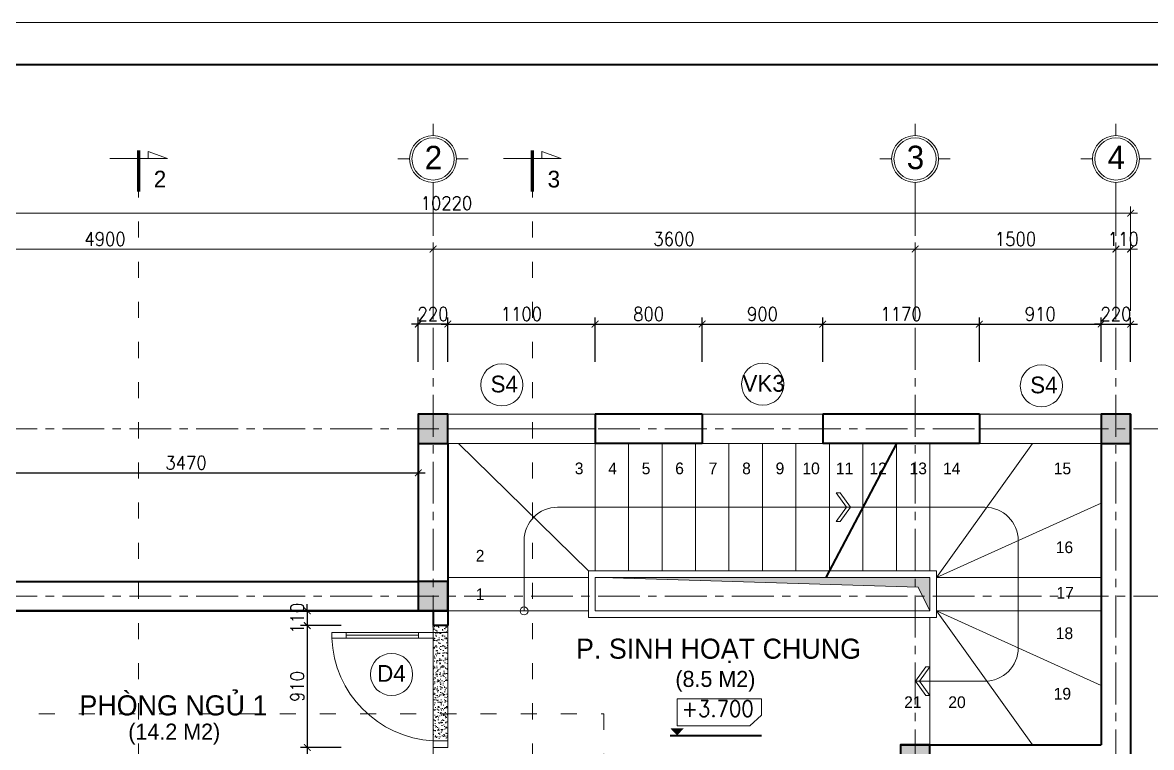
# Model space of a CAD drawing. Header units: millimetres. Extents: x -529782 to -142003, y -492574 to -273331.
# Drawn here: x -241091 to -232660, y -361941 to -356525 of the extents above; entities that cross this region are included whole.
import ezdxf
from ezdxf.enums import TextEntityAlignment as Align

# ---------------------------------------------------------------- set-up
doc = ezdxf.new("R2010")
doc.units = ezdxf.units.MM
doc.header["$LTSCALE"] = 500
doc.header["$MEASUREMENT"] = 0
doc.header["$PDMODE"] = 3
doc.linetypes.add('ACAD_ISO03W100', pattern=[30, 12, -18])
doc.linetypes.add('CENTER', pattern=[2, 1.25, -0.25, 0.25, -0.25])
doc.layers.get('0').update_dxf_attribs({"linetype": 'CONTINUOUS', "lineweight": 13})
doc.layers.get('Defpoints').update_dxf_attribs({"color": 255, "linetype": 'CONTINUOUS', "lineweight": 13})
for name, color, linetype, lineweight in [('1.cat 30', 30, 'CONTINUOUS', 35), ('1.cot', 2, 'CONTINUOUS', 35), ('2.thay 145', 145, 'CONTINUOUS', 18), ('3.manh 08', 8, 'CONTINUOUS', 9), ('4.dim 08', 8, 'CONTINUOUS', 13), ('7.tim 67', 67, 'CENTER', 9), ('8.vat lieu 08', 8, 'CONTINUOUS', 5), ('9.text \xad white', 7, 'CONTINUOUS', 15), ('CA.manh 08', 8, 'CONTINUOUS', 9), ('CA.thay 145', 145, 'CONTINUOUS', 18), ('noithat', 15, 'CONTINUOUS', 9)]:
    doc.layers.add(name, color=color, linetype=linetype, lineweight=lineweight)
doc.styles.add('CA.JSC1', font='')
doc.styles.get("Standard").update_dxf_attribs({"font": 'txt.shx', "width": 0.9})
doc.styles.add('VnAvantH', font='')
doc.styles.get('CA.JSC1').set_extended_font_data('.VnAvantH')
doc.styles.get('VnAvantH').set_extended_font_data('.VnAvantH')
doc.dimstyles.new('CA 50', dxfattribs={"dimscale": 0, "dimtxt": 100, "dimasz": 50, "dimexe": 50, "dimexo": 0, "dimgap": 25, "dimtad": 1, "dimdec": 0, "dimzin": 0, "dimdsep": 46, "dimtxsty": 'Standard', "dimblk": 'ARCHTICK', "dimcen": 0.09, "dimdle": 50, "dimclrd": 256, "dimclre": 256, "dimclrt": 7, "dimadec": 0, "dimazin": 0, "dimtfac": 1, "dimtdec": 0, "dimtix": 1, "dimtmove": 2, "dimatfit": 3, "dimldrblk": 'DOT', "dimfxl": 1, "dimtolj": 1, "dimtzin": 0, "dimarcsym": 0})

# ---------------------------------------------------------------- blocks, each defined once
blk = doc.blocks.new('mui ten')
at = {"layer": '2.thay 145', "color": 2}
for points in [[(215.9530817739433, 213.65967309798), (154.2804254583607, 213.65967309798), (0, 0), (61.67265631558257, 0)], [(61.67265631558257, 0), (0, 0), (154.2804254583607, -213.6596730979509), (215.9530817739433, -213.6596730979509)]]:
    blk.add_lwpolyline(points, close=True, dxfattribs=at)
blk = doc.blocks.new('A$C1A9D127A')
at = {"layer": 'noithat', "color": 135, "linetype": 'Continuous'}
for p, q in [((49.99985728343017, 109.9998206971213), (-0.0001427165698260069, 109.9998206971213)), ((-0.0001427165698260069, 109.9998206971213), (-0.0001427165698260069, -0.000179302878677845)), ((49.99985728343017, -0.000179302878677845), (49.99985728343017, 109.9998206971213)), ((-0.0001427165698260069, -0.000179302878677845), (49.99985728343017, -0.000179302878677845))]:
    blk.add_line(p, q, dxfattribs=at)
blk = doc.blocks.new('A$C2BDB356E')
at = {"layer": 'noithat', "color": 135, "linetype": 'Continuous'}
for p, q in [((0.0007344302721321583, 599.9999563574092), (0.0007344302721321583, 699.9999563574092)), ((0.0007344302721321583, 699.9999563574092), (40.00073443027213, 699.9999563574092)), ((40.00073443027213, 699.9999563574092), (40.00073443027213, 599.9999563574092)), ((40.00073443027213, 599.9999563574092), (0.0007344302721321583, 599.9999563574092)), ((0.0007344302721321583, 99.99995635740925), (0.0007344302721321583, -4.364259075373411e-05)), ((40.00073443027213, 99.99995635740925), (0.0007344302721321583, 99.99995635740925)), ((40.00073443027213, -4.364259075373411e-05), (40.00073443027213, 99.99995635740925)), ((0.0007344302721321583, -4.364259075373411e-05), (40.00073443027213, -4.364259075373411e-05))]:
    blk.add_line(p, q, dxfattribs=at)
at = {"layer": 'noithat', "color": 8, "linetype": 'Continuous'}
for p, q in [((0.0007344302721321583, 99.99995635740925), (0.0007344302721321583, 599.9999563574092)), ((20.00073443027213, 599.9999563574092), (20.00073443027213, 99.99995635740925)), ((40.00073443027213, 599.9999563574092), (40.00073443027213, 99.99995635740925))]:
    blk.add_line(p, q, dxfattribs=at)
at = {"layer": 'noithat', "color": 1, "linetype": 'Continuous'}
blk.add_arc((10.18820847296689, 740.3098040898665), 740.9098847954065, 272.306074052381, 356.8812333185894, dxfattribs=at)
blk = doc.blocks.new('ki hieu cost')
at = {"layer": '1.cat 30'}
blk.add_line((-119312.6479903211, -196389.5266377838), (-118175.9534743076, -196389.5266377837), dxfattribs=at)
at = {"layer": '3.manh 08'}
blk.add_lwpolyline([(-119227.225577535, -195933.8747298737), (-119227.225577535, -196268.1983629046), (-118320.4604987512, -196268.1983629046), (-118175.9534743076, -196138.8011558482), (-118175.9534743076, -195933.8747298737)], close=True, dxfattribs=at)
blk.add_solid([(-119312.6479903211, -196299.0221607631), (-119141.803164749, -196299.0221607631), (-119227.225577535, -196389.5266377839)], dxfattribs=at)
blk = doc.blocks.new('khung co loan')
at = {"layer": '1.cat 30'}
blk.add_lwpolyline([(1158.281703106128, -14553.47590842255), (1158.281703106128, -303.4759079545038), (20658.28170374641, -303.4759079545038), (20658.28170374641, -14553.47590842255)], close=True, dxfattribs=at)
at = {"layer": '3.manh 08'}
blk.add_lwpolyline([(0, -14850.00000048772), (21000.00000000023, -14850.00000048772), (21000.00000000023, -4.877219907939434e-07), (0, -4.877219907939434e-07)], close=True, dxfattribs=at)
blk = doc.blocks.new('A$C41BA5761')
at = {"layer": '2.thay 145'}
blk.add_lwpolyline([(839.9994073519047, 524.9998310285737, -3898660.642287513), (839.9994073521084, 525.0001542164828, 1.154242490888426e-06), (839.9994073524431, 524.9999926225864, 1.154242490888426e-06)], format="xyb", dxfattribs=at)
at = {"layer": '3.manh 08'}
for p, q in [((524.9994049160159, 1050.000159478077), (524.9994049160159, 875.0001713204256)), ((174.9994048396911, 525.0001523148676), (-0.000583361616008915, 525.0001523148676)), ((874.9994049923262, 525.0001523148676), (1049.999393193633, 525.0001523148676)), ((524.9994049160159, 0.0001831847475841641), (524.9994049160159, 175.000171342399))]:
    blk.add_line(p, q, dxfattribs=at)
blk.add_arc((524.9994049160159, 525.0001713313977), 349.9999999890093, 359.9999968883953, 359.9999381014106, dxfattribs=at)
blk = doc.blocks.new('_ArchTick')
at = {"color": 1, "linetype": 'ByBlock', "const_width": 0.150000081}
blk.add_lwpolyline([(-0.5000002699998731, -0.5000002699998731), (0.5000002699998731, 0.5000002699998731)], dxfattribs=at)
blk = doc.blocks.new('*D629')
at = {"layer": '7.tim 67', "linetype": 'Continuous', "lineweight": -2, "transparency": 16777216}
for p, q in [((110.0000000000582, 2022.499999999942), (110.0000000000582, 2533.999999999942)), ((5010.000000000058, 2022.499999999942), (5010.000000000058, 2533.999999999942)), ((60.00000000005824, 2483.999999999942), (5060.000000000058, 2483.999999999942))]:
    blk.add_line(p, q, dxfattribs=at)
at = {"layer": 'Defpoints', "color": 0, "linetype": 'Continuous', "transparency": 16777216}
for p in [(5010.000000000058, 2483.999999999942), (110.0000000000582, 2022.499999999942), (5010.000000000058, 2022.499999999942)]:
    blk.add_point(p, dxfattribs=at)
at = {"layer": '7.tim 67', "linetype": 'Continuous', "lineweight": -2, "transparency": 16777216, "xscale": 50, "yscale": 50, "zscale": 50, "rotation": 180}
blk.add_blockref('_ArchTick', (110.0000000000582, 2483.999999999942), dxfattribs=at)
at = {"layer": '7.tim 67', "linetype": 'Continuous', "lineweight": -2, "transparency": 16777216, "xscale": 50, "yscale": 50, "zscale": 50}
blk.add_blockref('_ArchTick', (5010.000000000058, 2483.999999999942), dxfattribs=at)
at = {"layer": '7.tim 67', "color": 7, "linetype": 'Continuous', "transparency": 16777216, "insert": (2560.000000000058, 2558.999999999942), "char_height": 100, "attachment_point": 5}
blk.add_mtext('\\A1;4900', dxfattribs=at)
blk = doc.blocks.new('_DOT')
at = {"color": 1, "linetype": 'ByBlock'}
blk.add_line((-0.5, 0), (-1, 0), dxfattribs=at)
at = {"color": 1, "linetype": 'ByBlock', "const_width": 0.5}
blk.add_lwpolyline([(-0.25, 0, 1), (0.25, 0, 1)], format="xyb", close=True, dxfattribs=at)
blk = doc.blocks.new('*D630')
at = {"layer": '7.tim 67', "linetype": 'Continuous', "lineweight": -2, "transparency": 16777216}
for p, q in [((5010.000000000058, 2022.499999999942), (5010.000000000058, 2533.999999999942)), ((8609.999999999302, 2022.499999999942), (8609.999999999302, 2533.999999999942)), ((4960.000000000058, 2483.999999999942), (8659.999999999302, 2483.999999999942))]:
    blk.add_line(p, q, dxfattribs=at)
at = {"layer": 'Defpoints', "color": 0, "linetype": 'Continuous', "transparency": 16777216}
for p in [(8609.999999999302, 2483.999999999942), (5010.000000000058, 2022.499999999942), (8609.999999999302, 2022.499999999942)]:
    blk.add_point(p, dxfattribs=at)
at = {"layer": '7.tim 67', "linetype": 'Continuous', "lineweight": -2, "transparency": 16777216, "xscale": 50, "yscale": 50, "zscale": 50, "rotation": 180}
blk.add_blockref('_ArchTick', (5010.000000000058, 2483.999999999942), dxfattribs=at)
at = {"layer": '7.tim 67', "linetype": 'Continuous', "lineweight": -2, "transparency": 16777216, "xscale": 50, "yscale": 50, "zscale": 50}
blk.add_blockref('_ArchTick', (8609.999999999302, 2483.999999999942), dxfattribs=at)
at = {"layer": '7.tim 67', "color": 7, "linetype": 'Continuous', "transparency": 16777216, "insert": (6809.99999999968, 2558.999999999942), "char_height": 100, "attachment_point": 5}
blk.add_mtext('\\A1;3600', dxfattribs=at)
blk = doc.blocks.new('*D631')
at = {"layer": '7.tim 67', "linetype": 'Continuous', "lineweight": -2, "transparency": 16777216}
for p, q in [((8609.999999999302, 2022.499999999942), (8609.999999999302, 2533.999999999942)), ((10110.00000000006, 2022.499999999942), (10110.00000000006, 2533.999999999942)), ((8559.999999999302, 2483.999999999942), (10160.00000000006, 2483.999999999942))]:
    blk.add_line(p, q, dxfattribs=at)
at = {"layer": 'Defpoints', "color": 0, "linetype": 'Continuous', "transparency": 16777216}
for p in [(10110.00000000006, 2483.999999999942), (8609.999999999302, 2022.499999999942), (10110.00000000006, 2022.499999999942)]:
    blk.add_point(p, dxfattribs=at)
at = {"layer": '7.tim 67', "linetype": 'Continuous', "lineweight": -2, "transparency": 16777216, "xscale": 50, "yscale": 50, "zscale": 50, "rotation": 180}
blk.add_blockref('_ArchTick', (8609.999999999302, 2483.999999999942), dxfattribs=at)
at = {"layer": '7.tim 67', "linetype": 'Continuous', "lineweight": -2, "transparency": 16777216, "xscale": 50, "yscale": 50, "zscale": 50}
blk.add_blockref('_ArchTick', (10110.00000000006, 2483.999999999942), dxfattribs=at)
at = {"layer": '7.tim 67', "color": 7, "linetype": 'Continuous', "transparency": 16777216, "insert": (9359.99999999968, 2558.999999999942), "char_height": 100, "attachment_point": 5}
blk.add_mtext('\\A1;1500', dxfattribs=at)
blk = doc.blocks.new('*D632')
at = {"layer": '7.tim 67', "linetype": 'Continuous', "lineweight": -2, "transparency": 16777216}
for p, q in [((10110.00000000006, 2022.499999999942), (10110.00000000006, 2533.999999999942)), ((10220.00000000006, 2022.499999999942), (10220.00000000006, 2533.999999999942)), ((10110.00000000006, 2483.999999999942), (10060.00000000006, 2483.999999999942)), ((10110.00000000006, 2483.999999999942), (10220.00000000006, 2483.999999999942)), ((10220.00000000006, 2483.999999999942), (10270.00000000006, 2483.999999999942))]:
    blk.add_line(p, q, dxfattribs=at)
at = {"layer": 'Defpoints', "color": 0, "linetype": 'Continuous', "transparency": 16777216}
for p in [(10220.00000000006, 2483.999999999942), (10110.00000000006, 2022.499999999942), (10220.00000000006, 2022.499999999942)]:
    blk.add_point(p, dxfattribs=at)
at = {"layer": '7.tim 67', "linetype": 'Continuous', "lineweight": -2, "transparency": 16777216, "xscale": 50, "yscale": 50, "zscale": 50}
blk.add_blockref('_ArchTick', (10110.00000000006, 2483.999999999942), dxfattribs=at)
at = {"layer": '7.tim 67', "linetype": 'Continuous', "lineweight": -2, "transparency": 16777216, "xscale": 50, "yscale": 50, "zscale": 50, "rotation": 180}
blk.add_blockref('_ArchTick', (10220.00000000006, 2483.999999999942), dxfattribs=at)
at = {"layer": '7.tim 67', "color": 7, "linetype": 'Continuous', "transparency": 16777216, "insert": (10165.00000000006, 2558.999999999942), "char_height": 100, "attachment_point": 5}
blk.add_mtext('\\A1;110', dxfattribs=at)
blk = doc.blocks.new('*D633')
at = {"layer": '7.tim 67', "linetype": 'Continuous', "lineweight": -2, "transparency": 16777216}
for p, q in [((5.820766091346741e-11, 2022.499999999942), (5.825542213863416e-11, 2802.499999999942)), ((10220.00000000006, 2022.499999999942), (10220.00000000006, 2802.499999999942)), ((-49.99999999994175, 2752.499999999942), (10270.00000000006, 2752.499999999942))]:
    blk.add_line(p, q, dxfattribs=at)
at = {"layer": 'Defpoints', "color": 0, "linetype": 'Continuous', "transparency": 16777216}
for p in [(10220.00000000006, 2752.499999999942), (5.820766091346741e-11, 2022.499999999942), (10220.00000000006, 2022.499999999942)]:
    blk.add_point(p, dxfattribs=at)
at = {"layer": '7.tim 67', "linetype": 'Continuous', "lineweight": -2, "transparency": 16777216, "xscale": 50, "yscale": 50, "zscale": 50, "rotation": 180}
blk.add_blockref('_ArchTick', (5.825236052163629e-11, 2752.499999999942), dxfattribs=at)
at = {"layer": '7.tim 67', "linetype": 'Continuous', "lineweight": -2, "transparency": 16777216, "xscale": 50, "yscale": 50, "zscale": 50}
blk.add_blockref('_ArchTick', (10220.00000000006, 2752.499999999942), dxfattribs=at)
at = {"layer": '7.tim 67', "color": 7, "linetype": 'Continuous', "transparency": 16777216, "insert": (5110.000000000058, 2827.499999999942), "char_height": 100, "attachment_point": 5}
blk.add_mtext('\\A1;10220', dxfattribs=at)
blk = doc.blocks.new('*D404')
at = {"layer": '4.dim 08', "lineweight": -2, "transparency": 16777216}
for p, q in [((-241655.135812065, -359888.5), (-238085.135812065, -359888.5)), ((-241605.135812065, -360041.5), (-241605.135812065, -359838.5)), ((-238135.135812065, -360041.5), (-238135.135812065, -359838.5))]:
    blk.add_line(p, q, dxfattribs=at)
at = {"layer": 'Defpoints', "color": 0, "transparency": 16777216}
for p in [(-238135.135812065, -359888.5), (-241605.135812065, -360041.5), (-238135.135812065, -360041.5)]:
    blk.add_point(p, dxfattribs=at)
at = {"layer": '4.dim 08', "lineweight": -2, "transparency": 16777216, "xscale": 50, "yscale": 50, "zscale": 50, "rotation": 180}
blk.add_blockref('_ArchTick', (-241605.135812065, -359888.5), dxfattribs=at)
at = {"layer": '4.dim 08', "lineweight": -2, "transparency": 16777216, "xscale": 50, "yscale": 50, "zscale": 50}
blk.add_blockref('_ArchTick', (-238135.135812065, -359888.5), dxfattribs=at)
at = {"layer": '4.dim 08', "color": 7, "transparency": 16777216, "insert": (-239870.135812065, -359813.5), "char_height": 100, "attachment_point": 5}
blk.add_mtext('\\A1;3470', dxfattribs=at)
blk = doc.blocks.new('*D419')
at = {"layer": '4.dim 08', "lineweight": -2, "transparency": 16777216}
for p, q in [((-238964, -360920.9999999997), (-238964, -360870.9999999997)), ((-238712.5, -360920.9999999997), (-239014, -360920.9999999997)), ((-238964, -360920.9999999997), (-238964, -361030.9999999998)), ((-238712.5, -361030.9999999998), (-239014, -361030.9999999998)), ((-238964, -361030.9999999998), (-238964, -361080.9999999998))]:
    blk.add_line(p, q, dxfattribs=at)
at = {"layer": 'Defpoints', "color": 0, "transparency": 16777216}
for p in [(-238712.5, -360920.9999999997), (-238964, -361030.9999999998), (-238712.5, -361030.9999999998)]:
    blk.add_point(p, dxfattribs=at)
at = {"layer": '4.dim 08', "lineweight": -2, "transparency": 16777216, "xscale": 50, "yscale": 50, "zscale": 50}
for p, rotation in [((-238964, -360920.9999999997), 270), ((-238964, -361030.9999999998), 90)]:
    blk.add_blockref('_ArchTick', p, dxfattribs=dict(at, rotation=rotation))
at = {"layer": '4.dim 08', "color": 7, "transparency": 16777216, "insert": (-239038.9999999999, -360975.9999999998), "char_height": 100, "attachment_point": 5, "rotation": 90}
blk.add_mtext('\\A1;110', dxfattribs=at)
blk = doc.blocks.new('*D420')
at = {"layer": '4.dim 08', "lineweight": -2, "transparency": 16777216}
for p, q in [((-238964, -360980.9999999998), (-238964, -361990.9999999998)), ((-238712.5, -361030.9999999998), (-239014, -361030.9999999998)), ((-238712.5, -361940.9999999998), (-239014, -361940.9999999998))]:
    blk.add_line(p, q, dxfattribs=at)
at = {"layer": 'Defpoints', "color": 0, "transparency": 16777216}
for p in [(-238712.5, -361030.9999999998), (-238964, -361940.9999999998), (-238712.5, -361940.9999999998)]:
    blk.add_point(p, dxfattribs=at)
at = {"layer": '4.dim 08', "lineweight": -2, "transparency": 16777216, "xscale": 50, "yscale": 50, "zscale": 50}
for p, rotation in [((-238964, -361030.9999999998), 90), ((-238964, -361940.9999999998), 270)]:
    blk.add_blockref('_ArchTick', p, dxfattribs=dict(at, rotation=rotation))
at = {"layer": '4.dim 08', "color": 7, "transparency": 16777216, "insert": (-239038.9999999999, -361485.9999999999), "char_height": 100, "attachment_point": 5, "rotation": 90}
blk.add_mtext('\\A1;910', dxfattribs=at)
blk = doc.blocks.new('*D421')
at = {"layer": '4.dim 08', "lineweight": -2, "transparency": 16777216}
for p, q in [((-238964, -361890.9999999998), (-238964, -363510.9999999998)), ((-238712.5, -361940.9999999998), (-239014, -361940.9999999998)), ((-238712.5, -363460.9999999998), (-239014, -363460.9999999998))]:
    blk.add_line(p, q, dxfattribs=at)
at = {"layer": 'Defpoints', "color": 0, "transparency": 16777216}
for p in [(-238712.5, -361940.9999999998), (-238964, -363460.9999999998), (-238712.5, -363460.9999999998)]:
    blk.add_point(p, dxfattribs=at)
at = {"layer": '4.dim 08', "lineweight": -2, "transparency": 16777216, "xscale": 50, "yscale": 50, "zscale": 50}
for p, rotation in [((-238964, -361940.9999999998), 90), ((-238964, -363460.9999999998), 270)]:
    blk.add_blockref('_ArchTick', p, dxfattribs=dict(at, rotation=rotation))
at = {"layer": '4.dim 08', "color": 7, "transparency": 16777216, "insert": (-239038.9999999999, -362700.9999999999), "char_height": 100, "attachment_point": 5, "rotation": 90}
blk.add_mtext('\\A1;1520', dxfattribs=at)
blk = doc.blocks.new('*D462')
at = {"layer": '4.dim 08', "lineweight": -2, "transparency": 16777216}
for p, q in [((-237965.1358120651, -358777.5), (-236765.135812066, -358777.5)), ((-237915.1358120651, -359059), (-237915.1358120651, -358727.5)), ((-236815.135812066, -359059), (-236815.135812066, -358727.5))]:
    blk.add_line(p, q, dxfattribs=at)
at = {"layer": 'Defpoints', "color": 0, "transparency": 16777216}
for p in [(-236815.135812066, -358777.5), (-237915.1358120651, -359059), (-236815.135812066, -359059)]:
    blk.add_point(p, dxfattribs=at)
at = {"layer": '4.dim 08', "lineweight": -2, "transparency": 16777216, "xscale": 50, "yscale": 50, "zscale": 50, "rotation": 180}
blk.add_blockref('_ArchTick', (-237915.1358120651, -358777.5), dxfattribs=at)
at = {"layer": '4.dim 08', "lineweight": -2, "transparency": 16777216, "xscale": 50, "yscale": 50, "zscale": 50}
blk.add_blockref('_ArchTick', (-236815.135812066, -358777.5), dxfattribs=at)
at = {"layer": '4.dim 08', "color": 7, "transparency": 16777216, "insert": (-237365.1358120655, -358702.5), "char_height": 100, "attachment_point": 5}
blk.add_mtext('\\A1;1100', dxfattribs=at)
blk = doc.blocks.new('*D463')
at = {"layer": '4.dim 08', "lineweight": -2, "transparency": 16777216}
for p, q in [((-236865.135812066, -358777.5), (-235965.1358120649, -358777.5)), ((-236815.135812066, -359059), (-236815.135812066, -358727.5)), ((-236015.1358120649, -359059), (-236015.1358120649, -358727.5))]:
    blk.add_line(p, q, dxfattribs=at)
at = {"layer": 'Defpoints', "color": 0, "transparency": 16777216}
for p in [(-236015.1358120649, -358777.5), (-236815.135812066, -359059), (-236015.1358120649, -359059)]:
    blk.add_point(p, dxfattribs=at)
at = {"layer": '4.dim 08', "lineweight": -2, "transparency": 16777216, "xscale": 50, "yscale": 50, "zscale": 50, "rotation": 180}
blk.add_blockref('_ArchTick', (-236815.135812066, -358777.5), dxfattribs=at)
at = {"layer": '4.dim 08', "lineweight": -2, "transparency": 16777216, "xscale": 50, "yscale": 50, "zscale": 50}
blk.add_blockref('_ArchTick', (-236015.1358120649, -358777.5), dxfattribs=at)
at = {"layer": '4.dim 08', "color": 7, "transparency": 16777216, "insert": (-236415.1358120654, -358702.5), "char_height": 100, "attachment_point": 5}
blk.add_mtext('\\A1;800', dxfattribs=at)
blk = doc.blocks.new('*D464')
at = {"layer": '4.dim 08', "lineweight": -2, "transparency": 16777216}
for p, q in [((-233995.1358120649, -358777.5), (-232985.135812065, -358777.5)), ((-233945.1358120649, -359059), (-233945.1358120649, -358727.5)), ((-233035.135812065, -359059), (-233035.135812065, -358727.5))]:
    blk.add_line(p, q, dxfattribs=at)
at = {"layer": 'Defpoints', "color": 0, "transparency": 16777216}
for p in [(-233035.135812065, -358777.5), (-233945.1358120649, -359059), (-233035.135812065, -359059)]:
    blk.add_point(p, dxfattribs=at)
at = {"layer": '4.dim 08', "lineweight": -2, "transparency": 16777216, "xscale": 50, "yscale": 50, "zscale": 50, "rotation": 180}
blk.add_blockref('_ArchTick', (-233945.1358120649, -358777.5), dxfattribs=at)
at = {"layer": '4.dim 08', "lineweight": -2, "transparency": 16777216, "xscale": 50, "yscale": 50, "zscale": 50}
blk.add_blockref('_ArchTick', (-233035.135812065, -358777.5), dxfattribs=at)
at = {"layer": '4.dim 08', "color": 7, "transparency": 16777216, "insert": (-233490.135812065, -358702.5), "char_height": 100, "attachment_point": 5}
blk.add_mtext('\\A1;910', dxfattribs=at)
blk = doc.blocks.new('*D465')
at = {"layer": '4.dim 08', "lineweight": -2, "transparency": 16777216}
for p, q in [((-233035.135812065, -358777.5), (-233085.135812065, -358777.5)), ((-233035.135812065, -359059), (-233035.135812065, -358727.5)), ((-233035.135812065, -358777.5), (-232815.135812065, -358777.5)), ((-232815.135812065, -359059), (-232815.135812065, -358727.5)), ((-232815.135812065, -358777.5), (-232765.135812065, -358777.5))]:
    blk.add_line(p, q, dxfattribs=at)
at = {"layer": 'Defpoints', "color": 0, "transparency": 16777216}
for p in [(-232815.135812065, -358777.5), (-233035.135812065, -359059), (-232815.135812065, -359059)]:
    blk.add_point(p, dxfattribs=at)
at = {"layer": '4.dim 08', "lineweight": -2, "transparency": 16777216, "xscale": 50, "yscale": 50, "zscale": 50}
blk.add_blockref('_ArchTick', (-233035.135812065, -358777.5), dxfattribs=at)
at = {"layer": '4.dim 08', "lineweight": -2, "transparency": 16777216, "xscale": 50, "yscale": 50, "zscale": 50, "rotation": 180}
blk.add_blockref('_ArchTick', (-232815.135812065, -358777.5), dxfattribs=at)
at = {"layer": '4.dim 08', "color": 7, "transparency": 16777216, "insert": (-232925.135812065, -358702.5), "char_height": 100, "attachment_point": 5}
blk.add_mtext('\\A1;220', dxfattribs=at)
blk = doc.blocks.new('*D466')
at = {"layer": '4.dim 08', "lineweight": -2, "transparency": 16777216}
for p, q in [((-238135.135812065, -358777.5), (-238185.135812065, -358777.5)), ((-238135.135812065, -359059), (-238135.135812065, -358727.5)), ((-237915.1358120651, -358777.5), (-238135.135812065, -358777.5)), ((-237915.1358120651, -359059), (-237915.1358120651, -358727.5)), ((-237915.1358120651, -358777.5), (-237865.1358120651, -358777.5))]:
    blk.add_line(p, q, dxfattribs=at)
at = {"layer": 'Defpoints', "color": 0, "transparency": 16777216}
for p in [(-238135.135812065, -358777.5), (-238135.135812065, -359059), (-237915.1358120651, -359059)]:
    blk.add_point(p, dxfattribs=at)
at = {"layer": '4.dim 08', "lineweight": -2, "transparency": 16777216, "xscale": 50, "yscale": 50, "zscale": 50}
blk.add_blockref('_ArchTick', (-238135.135812065, -358777.5), dxfattribs=at)
at = {"layer": '4.dim 08', "lineweight": -2, "transparency": 16777216, "xscale": 50, "yscale": 50, "zscale": 50, "rotation": 180}
blk.add_blockref('_ArchTick', (-237915.1358120651, -358777.5), dxfattribs=at)
at = {"layer": '4.dim 08', "color": 7, "transparency": 16777216, "insert": (-238025.135812065, -358702.5), "char_height": 100, "attachment_point": 5}
blk.add_mtext('\\A1;220', dxfattribs=at)
blk = doc.blocks.new('*D467')
at = {"layer": '4.dim 08', "lineweight": -2, "transparency": 16777216}
for p, q in [((-236065.1358120649, -358777.5), (-235065.1358120649, -358777.5)), ((-236015.1358120649, -359059), (-236015.1358120649, -358727.5)), ((-235115.1358120649, -359059), (-235115.1358120649, -358727.5))]:
    blk.add_line(p, q, dxfattribs=at)
at = {"layer": 'Defpoints', "color": 0, "transparency": 16777216}
for p in [(-235115.1358120649, -358777.5), (-236015.1358120649, -359059), (-235115.1358120649, -359059)]:
    blk.add_point(p, dxfattribs=at)
at = {"layer": '4.dim 08', "lineweight": -2, "transparency": 16777216, "xscale": 50, "yscale": 50, "zscale": 50, "rotation": 180}
blk.add_blockref('_ArchTick', (-236015.1358120649, -358777.5), dxfattribs=at)
at = {"layer": '4.dim 08', "lineweight": -2, "transparency": 16777216, "xscale": 50, "yscale": 50, "zscale": 50}
blk.add_blockref('_ArchTick', (-235115.1358120649, -358777.5), dxfattribs=at)
at = {"layer": '4.dim 08', "color": 7, "transparency": 16777216, "insert": (-235565.1358120649, -358702.5), "char_height": 100, "attachment_point": 5}
blk.add_mtext('\\A1;900', dxfattribs=at)
blk = doc.blocks.new('*D468')
at = {"layer": '4.dim 08', "lineweight": -2, "transparency": 16777216}
for p, q in [((-235165.1358120649, -358777.5), (-233895.1358120649, -358777.5)), ((-235115.1358120649, -359059), (-235115.1358120649, -358727.5)), ((-233945.1358120649, -359059), (-233945.1358120649, -358727.5))]:
    blk.add_line(p, q, dxfattribs=at)
at = {"layer": 'Defpoints', "color": 0, "transparency": 16777216}
for p in [(-233945.1358120649, -358777.5), (-235115.1358120649, -359059), (-233945.1358120649, -359059)]:
    blk.add_point(p, dxfattribs=at)
at = {"layer": '4.dim 08', "lineweight": -2, "transparency": 16777216, "xscale": 50, "yscale": 50, "zscale": 50, "rotation": 180}
blk.add_blockref('_ArchTick', (-235115.1358120649, -358777.5), dxfattribs=at)
at = {"layer": '4.dim 08', "lineweight": -2, "transparency": 16777216, "xscale": 50, "yscale": 50, "zscale": 50}
blk.add_blockref('_ArchTick', (-233945.1358120649, -358777.5), dxfattribs=at)
at = {"layer": '4.dim 08', "color": 7, "transparency": 16777216, "insert": (-234530.1358120649, -358702.5), "char_height": 100, "attachment_point": 5}
blk.add_mtext('\\A1;1170', dxfattribs=at)
blk = doc.blocks.new('vet cat')
at = {"layer": '1.cat 30', "const_width": 50}
blk.add_lwpolyline([(-82591.75442858087, -188552.374450662), (-81976.3102295734, -188552.374450662)], dxfattribs=at)
at = {"layer": '2.thay 145'}
blk.add_line((-82573.9127453561, -188410.7276975132), (-82468.66558877937, -188410.7276975132), dxfattribs=at)
blk.add_lwpolyline([(-82468.66558877937, -188983.1853899672), (-82468.66558877937, -188121.5635113568), (-82573.9127453561, -188410.7276975132)], dxfattribs=at)
blk = doc.blocks.new('sdfdggh')
at = {"layer": '7.tim 67', "ltscale": 0.5}
for p, q in [((5010.000000000058, 2894.499999999942), (5010.000000000058, -9823.000000000058)), ((8609.999999999302, 2894.499999999942), (8609.999999999302, -9823.000000000058)), ((10110.00000000006, 2894.499999999942), (10110.00000000006, -9823.000000000058)), ((12554.49999999994, 1140.000000000058), (-2632.000000000058, 1140.000000000058)), ((12554.49999999994, -110), (-2632.000000000058, -110))]:
    blk.add_line(p, q, dxfattribs=at)
at = {"layer": '2.thay 145', "xscale": 0.5, "yscale": 0.5, "zscale": 0.5}
for p in [(4747.500297542021, 2894.499908407568), (8347.500297541264, 2894.499908407568), (9847.500297542021, 2894.499908407568)]:
    blk.add_blockref('A$C41BA5761', p, dxfattribs=at)
at = {"layer": '9.text \xad white', "style": 'CA.JSC1'}
for s, p in [('2', (5012.750316522724, 3168.749930287537)), ('3', (8612.750316521968, 3168.749930287537)), ('4', (10112.75031652272, 3168.749930287537))]:
    blk.add_text(s, height=174.9999882000658, dxfattribs=at).set_placement(p, align=Align.MIDDLE)
at = {"layer": '7.tim 67', "color": 9, "linetype": 'Continuous'}
for base, p1, p2, picture, middle in [((10220.00000000006, 2752.499999999942), (5.820766091346741e-11, 2022.499999999942), (10220.00000000006, 2022.499999999942), '*D633', (5110.000000000058, 2827.499999999942)), ((5010.000000000058, 2483.999999999942), (110.0000000000582, 2022.499999999942), (5010.000000000058, 2022.499999999942), '*D629', (2560.000000000058, 2558.999999999942)), ((8609.999999999302, 2483.999999999942), (5010.000000000058, 2022.499999999942), (8609.999999999302, 2022.499999999942), '*D630', (6809.99999999968, 2558.999999999942)), ((10110.00000000006, 2483.999999999942), (8609.999999999302, 2022.499999999942), (10110.00000000006, 2022.499999999942), '*D631', (9359.99999999968, 2558.999999999942)), ((10220.00000000006, 2483.999999999942), (10110.00000000006, 2022.499999999942), (10220.00000000006, 2022.499999999942), '*D632', (10165.00000000006, 2558.999999999942))]:
    dim = blk.add_linear_dim(base=base, p1=p1, p2=p2, dimstyle='CA 50', override={"dimscale": 1}, dxfattribs=at)
    dim.commit()
    dim.dimension.update_dxf_attribs({"geometry": picture, "text_midpoint": middle})

msp = doc.modelspace()

# ---------------------------------------------------------------- hatches: boundary and pattern name
at = {"layer": '1.cot'}
for points in [[(-237915.135812065, -359450.9999999998), (-238135.135812065, -359450.9999999998), (-238135.135812065, -359670.9999999998), (-237915.135812065, -359670.9999999998)], [(-232815.135812065, -359450.9999999998), (-233035.135812065, -359450.9999999998), (-233035.135812065, -359670.9999999998), (-232815.135812065, -359670.9999999998)], [(-237915.135812065, -360700.9999999998), (-238135.135812065, -360700.9999999998), (-238135.135812065, -360920.9999999998), (-237915.135812065, -360920.9999999998)], [(-234315.1358120659, -361920.9999999998), (-234535.1358120659, -361920.9999999998), (-234535.1358120659, -362140.9999999998), (-234315.1358120659, -362140.9999999998)]]:
    msp.add_hatch(color=256, dxfattribs=at).paths.add_polyline_path(points)
at = {"layer": '8.vat lieu 08'}
msp.add_hatch(color=251, dxfattribs=at).paths.add_polyline_path([(-234315.1358120659, -360670.9999999998), (-235041.4516015396, -360670.9999999998), (-236765.1358120643, -360670.9999999998), (-234402.6358120661, -360742.4999999999), (-234315.1358120659, -360920.9999999998)])
h = msp.add_hatch(dxfattribs=at)
h.set_pattern_fill('AR-SAND', color=256, scale=20, style=0)
h.set_pattern_definition([(37.50000000000001, (0, 0), (-1.259867162192163, 38.53647538026317), [0, -30.4, 0, -34, 0, -32.5]), (7.499999999999999, (0, 0), (35.39553410535454, 56.4429213045948), [0, -16.4, 0, -27.4, 0, -10.5]), (327.5, (-24.6, 0), (62.2828372350299, 0.11318107073929), [0, -10, 0, -36, 0, -47]), (317.5, (-24.6, 0), (60.12253209144586, 17.55351129868498), [0, -5, 0, -23.6, 0, -27])])
h.paths.add_polyline_path([(-237915.135812065, -361030.9999999998), (-238025.1358120651, -361030.9999999998), (-238025.1358120651, -361880.9999999998), (-237915.135812065, -361880.9999999998)])

# ---------------------------------------------------------------- linework, layer by layer
at = {"layer": '1.cat 30'}
for p, q in [((-238135.135812065, -359450.9999999998), (-238135.135812065, -360700.9999999998)), ((-236015.1358120649, -359450.9999999998), (-236815.1358120651, -359450.9999999998)), ((-236815.1358120651, -359450.9999999998), (-236815.1358120651, -359670.9999999998)), ((-236015.1358120649, -359450.9999999998), (-236015.1358120649, -359670.9999999998)), ((-235115.1358120649, -359450.9999999998), (-235115.1358120649, -359670.9999999998)), ((-233945.1358120649, -359450.9999999997), (-235115.1358120649, -359450.9999999998)), ((-233945.1358120649, -359450.9999999997), (-233945.135812065, -359670.9999999999)), ((-233035.135812065, -359450.9999999998), (-233035.135812065, -359450.9999999998)), ((-233035.135812065, -359450.9999999998), (-233035.135812065, -359670.9999999998)), ((-232815.135812065, -359450.9999999998), (-232815.135812065, -365210.9999999998)), ((-237915.135812065, -359670.9999999998), (-237915.135812065, -360920.9999999998)), ((-236015.1358120649, -359670.9999999998), (-236815.1358120651, -359670.9999999998)), ((-233945.1358120649, -359670.9999999998), (-235115.1358120649, -359670.9999999998)), ((-234565.1358120659, -359670.9999999998), (-235091.4516015396, -360670.9999999998)), ((-233035.135812065, -359670.9999999998), (-233035.1358120649, -361920.9999999997)), ((-233035.135812065, -359670.9999999998), (-233035.135812065, -359670.9999999998)), ((-243145.135812065, -360700.9999999998), (-238135.135812065, -360700.9999999998)), ((-243035.135812065, -360700.9999999998), (-238135.135812065, -360700.9999999998)), ((-241605.1358120652, -360920.9999999999), (-238025.135812065, -360920.9999999999)), ((-238025.135812065, -360920.9999999998), (-241605.135812065, -360920.9999999998)), ((-237915.135812065, -360920.9999999998), (-238135.135812065, -360920.9999999997)), ((-238025.135812065, -360920.9999999998), (-238025.135812065, -361030.9999999998)), ((-237915.135812065, -360920.9999999998), (-237915.135812065, -361030.9999999998)), ((-237915.135812065, -360920.9999999998), (-237915.135812065, -360920.9999999998)), ((-237915.135812065, -361030.9999999998), (-238025.135812065, -361030.9999999998)), ((-234535.1358120652, -361920.9999999998), (-233035.135812065, -361920.9999999998))]:
    msp.add_line(p, q, dxfattribs=at)
at = {"layer": '1.cot'}
for points in [[(-238135.135812065, -359670.9999999998), (-237915.135812065, -359670.9999999998), (-237915.135812065, -359450.9999999998), (-238135.135812065, -359450.9999999998)], [(-233035.135812065, -359670.9999999998), (-232815.135812065, -359670.9999999998), (-232815.135812065, -359450.9999999998), (-233035.135812065, -359450.9999999998)], [(-238135.135812065, -360920.9999999998), (-237915.135812065, -360920.9999999998), (-237915.135812065, -360700.9999999998), (-238135.135812065, -360700.9999999998)], [(-234535.1358120659, -362140.9999999998), (-234315.1358120659, -362140.9999999998), (-234315.1358120659, -361920.9999999998), (-234535.1358120659, -361920.9999999998)]]:
    msp.add_lwpolyline(points, close=True, dxfattribs=at)
at = {"layer": '2.thay 145', "color": 1, "linetype": 'ACAD_ISO03W100', "ltscale": 0.02}
for p, q in [((-240224.370302036, -370731.4125023412), (-240224.370302036, -357787.5568122642)), ((-237283.0926323566, -370731.4125023412), (-237283.0926323566, -357787.5568122642))]:
    msp.add_line(p, q, dxfattribs=at)
msp.add_lwpolyline([(-245770.3600129168, -361689.1468430932), (-236750.0210327781, -361689.1468430932), (-236750.0210327781, -362663.9849176791), (-230154.2213521809, -362663.9849176791)], dxfattribs=at)
at = {"layer": '2.thay 145', "color": 2}
msp.add_circle((-237345.135812066, -360920.9999999998), 30, dxfattribs=at)
at = {"layer": '3.manh 08'}
for points in [[(-237353.7499281604, -359232.0260963943, -3898660.642287513), (-237353.7499281603, -359232.0259348003, 1.154242490888426e-06), (-237353.7499281602, -359232.0260155973, 1.154242490888426e-06)], [(-235405.2348551138, -359227.0492327421, -3898660.642287513), (-235405.2348551138, -359227.0490711481, 1.154242490888426e-06), (-235405.2348551136, -359227.049151945, 1.154242490888426e-06)], [(-233324.0856295077, -359238.9311309059, -3898660.642287513), (-233324.0856295077, -359238.9309693119, 1.154242490888426e-06), (-233324.0856295075, -359238.9310501089, 1.154242490888426e-06)], [(-238177.3440533963, -361395.6258901048, -3898660.642287513), (-238177.3440533963, -361395.6257285108, 1.154242490888426e-06), (-238177.3440533961, -361395.6258093078, 1.154242490888426e-06)]]:
    msp.add_lwpolyline(points, format="xyb", dxfattribs=at)
at = {"layer": '4.dim 08'}
for points in [[(-237345.135812066, -360920.9999999998), (-237345.135812066, -360395.9999999998, -0.414213562373095), (-237095.135812066, -360145.9999999998), (-235015.1358120659, -360145.9999999998)], [(-235015.1358120659, -360145.9999999998), (-233905.1358120659, -360145.9999999998, -0.414213562373095), (-233655.1358120659, -360395.9999999998), (-233655.1358120659, -361195.9999999998, -0.414213562373095), (-233905.1358120659, -361445.9999999998), (-234392.2760247951, -361445.9999999998)]]:
    msp.add_lwpolyline(points, format="xyb", dxfattribs=at)
at = {"layer": '8.vat lieu 08', "color": 250}
msp.add_line((-237805.135812065, -359560.9999999998), (-236905.135812065, -359560.9999999998), dxfattribs=at)
at = {"layer": '8.vat lieu 08', "color": 251}
msp.add_lwpolyline([(-236765.135812066, -360670.9999999998), (-234402.6358120661, -360742.4999999999), (-234315.1358120659, -360920.9999999999)], dxfattribs=at)
at = {"layer": 'CA.manh 08', "color": 250}
msp.add_lwpolyline([(-238025.135812065, -361030.9999999998), (-237915.135812065, -361030.9999999998), (-237915.135812065, -361940.9999999998), (-238025.135812065, -361940.9999999998)], close=True, dxfattribs=at)
at = {"layer": 'CA.thay 145'}
for p, q in [((-236815.1358120651, -359450.9999999998), (-237915.135812065, -359450.9999999998)), ((-236015.1358120649, -359450.9999999998), (-235115.135812065, -359450.9999999998)), ((-233945.1358120649, -359450.9999999997), (-233035.135812065, -359450.9999999997)), ((-236815.1358120651, -359560.9999999998), (-237915.135812065, -359560.9999999998)), ((-233945.135812065, -359560.9999999998), (-233035.135812065, -359560.9999999998)), ((-236815.135812066, -359670.9999999998), (-237915.1358120659, -359670.9999999997)), ((-236865.135812066, -360621.9803921568), (-237835.135812066, -359670.9999999998)), ((-236815.135812066, -359670.9999999998), (-236815.135812066, -360620.9999999998)), ((-236565.1358120659, -359670.9999999998), (-236565.1358120657, -360620.9999999998)), ((-236315.1358120659, -359670.9999999998), (-236315.1358120659, -360620.9999999998)), ((-236065.1358120659, -359670.9999999998), (-236065.1358120659, -360620.9999999998)), ((-235115.1358120649, -359670.9999999998), (-236015.1358120649, -359670.9999999998)), ((-235815.1358120659, -359670.9999999998), (-235815.1358120659, -360620.9999999998)), ((-235565.1358120659, -359670.9999999998), (-235565.1358120659, -360620.9999999998)), ((-235315.1358120659, -359670.9999999998), (-235315.1358120659, -360620.9999999998)), ((-235065.1358120659, -359670.9999999998), (-235065.1358120659, -360620.9999999998)), ((-234815.1358120659, -359670.9999999998), (-234815.1358120659, -360145.9999999998)), ((-234565.1358120659, -359670.9999999998), (-234565.1358120659, -360620.9999999998)), ((-234315.1358120659, -359670.9999999998), (-234315.1358120659, -360620.9999999998)), ((-234265.135812066, -360670.9999999999), (-233547.6346951945, -359670.9999999998)), ((-233945.1358120649, -359670.9999999998), (-233035.135812065, -359670.9999999998)), ((-234815.1358120659, -360145.9999999998), (-234815.1358120659, -360620.9999999998)), ((-234265.1358120659, -360670.9999999998), (-233035.135812065, -360114.5862151408)), ((-236865.1358120659, -360620.9999999998), (-236865.135812066, -360970.9999999999)), ((-235015.1358120659, -360620.9999999998), (-236865.1358120659, -360620.9999999998)), ((-234265.1358120659, -360620.9999999998), (-235015.1358120659, -360620.9999999998)), ((-234265.1358120659, -360620.9999999999), (-234265.1358120659, -360970.9999999999)), ((-236865.1358120659, -360670.9999999998), (-237915.135812065, -360670.9999999998)), ((-236815.135812066, -360670.9999999999), (-236815.135812066, -360920.9999999997)), ((-235041.4516015396, -360670.9999999998), (-236815.135812066, -360670.9999999999)), ((-234315.1358120659, -360670.9999999998), (-235041.4516015396, -360670.9999999998)), ((-234315.1358120659, -360670.9999999998), (-234315.1358120659, -360920.9999999999)), ((-233035.1358120649, -360670.9999999998), (-234265.1358120659, -360670.9999999998)), ((-236865.135812066, -360920.9999999997), (-237915.135812065, -360920.9999999998)), ((-234265.1358120659, -360970.9999999999), (-236865.135812066, -360970.9999999999)), ((-236765.1358120657, -360920.9999999997), (-236815.135812066, -360920.9999999997)), ((-234315.1358120659, -360920.9999999999), (-236765.135812066, -360920.9999999999)), ((-234315.1358120659, -360970.9999999999), (-234315.1358120659, -361920.9999999998)), ((-233035.1358120649, -360920.9999999998), (-234265.1358120659, -360920.9999999998)), ((-234265.1358120659, -360920.9999999998), (-233035.1358120649, -361477.4137848586)), ((-234265.135812066, -360920.9999999998), (-233547.6346951945, -361920.9999999998))]:
    msp.add_line(p, q, dxfattribs=at)

# ---------------------------------------------------------------- block references
at = {"layer": '1.cat 30', "xscale": 0.5, "yscale": 0.5, "zscale": 0.5, "rotation": 270}
for p in [(-145948.183076705, -398775.711927051), (-143006.9054070256, -398775.711927051)]:
    msp.add_blockref('vet cat', p, dxfattribs=at)
at = {"layer": '2.thay 145'}
for name, p, xscale, yscale, zscale in [('khung co loan', (-248365.6369860125, -356524.758471216), 1.034937242569868, 1.034937242628075, 1.034937242583367), ('ki hieu cost', (-164666.058225295, -244017.6751609351), 0.5999999999767169, 0.5999999999767169, 0.6000000000000001)]:
    msp.add_blockref(name, p, dxfattribs=dict(at, xscale=xscale, yscale=yscale, zscale=zscale))
at = {"layer": '2.thay 145', "yscale": 0.5, "rotation": 180}
for p, xscale, zscale in [((-234907.1592711788, -360145.9999999998), 0.5, 0.5), ((-234423.1123529528, -361445.9999999998), -0.5, 0.5000000000000001)]:
    msp.add_blockref('mui ten', p, dxfattribs=dict(at, xscale=xscale, zscale=zscale))
at = {"layer": '4.dim 08', "color": 251}
msp.add_blockref('sdfdggh', (-243035.1358120651, -360700.9999999998), dxfattribs=at)
at = {"layer": '7.tim 67', "color": 251}
msp.add_blockref('sdfdggh', (-243035.1358120651, -360700.9999999998), dxfattribs=at)
at = {"layer": 'noithat', "rotation": 270}
for p in [(-238025.1356327622, -361031.0001427163), (-238025.1356327622, -361891.0001427163)]:
    msp.add_blockref('A$C1A9D127A', p, dxfattribs=at)
at = {"layer": 'noithat', "xscale": 1.080000000001746, "yscale": 1.080000000001746, "zscale": 1.08, "rotation": 270}
msp.add_blockref('A$C2BDB356E', (-238781.1357649311, -361080.9992068151), dxfattribs=at)

# ---------------------------------------------------------------- texts
at = {"layer": '9.text \xad white'}
for s, height, style, p in [('2', 124.999999999455, 'VnAvantH', (-240110.5946626945, -357756.8797202609)), ('3', 124.999999999455, 'VnAvantH', (-237169.3169930151, -357756.8797202609)), ('s4', 124.999999999455, 'VnAvantH', (-237595.3454287634, -359288.163750184)), ('vk3', 124.999999999455, 'VnAvantH', (-235714.2646618262, -359283.1868865318)), ('s4', 124.999999999455, 'VnAvantH', (-233565.6811301108, -359295.0687846956)), ('3', 87.49999999961852, 'VnAvantH', (-236966.7380658184, -359899.7455064543)), ('4', 87.49999999961852, 'VnAvantH', (-236716.7380658184, -359899.7455064543)), ('5', 87.49999999961852, 'VnAvantH', (-236466.7380658183, -359899.7455064543)), ('6', 87.49999999961852, 'VnAvantH', (-236216.7380658183, -359899.7455064543)), ('7', 87.49999999961852, 'VnAvantH', (-235966.7380658183, -359899.7455064543)), ('8', 87.49999999961852, 'VnAvantH', (-235716.7380658183, -359899.7455064543)), ('9', 87.49999999961852, 'VnAvantH', (-235466.7380658183, -359899.7455064543)), ('10', 87.49999999961852, 'VnAvantH', (-235266.7380658183, -359899.7455064543)), ('11', 87.49999999961852, 'VnAvantH', (-235016.7380658183, -359899.7455064543)), ('12', 87.49999999961852, 'VnAvantH', (-234766.7380658183, -359899.7455064543)), ('13', 87.49999999961852, 'VnAvantH', (-234466.7380658183, -359899.7455064543)), ('14', 87.49999999961852, 'VnAvantH', (-234216.7380658183, -359899.7455064543)), ('15', 87.49999999961852, 'VnAvantH', (-233389.7380658183, -359899.7455064543)), ('16', 87.49999999961852, 'VnAvantH', (-233374.7380658183, -360489.2455064543)), ('2', 87.49999999961852, 'VnAvantH', (-237706.2380658186, -360552.2455064543)), ('1', 87.49999999961852, 'VnAvantH', (-237706.2380658186, -360840.2455064543)), ('17', 87.49999999961852, 'VnAvantH', (-233369.2380658183, -360828.7455064543)), ('18', 87.49999999961852, 'VnAvantH', (-233374.7380658183, -361131.7455064543)), ('p. sinh ho¹t chung', 150, 'CA.JSC1', (-236957.2814633437, -361278.1656239377)), ('d4', 124.999999999455, 'VnAvantH', (-238442.6212126981, -361450.2166415371)), ('(8.5 M2)', 120, 'CA.JSC1', (-236215.256681089, -361489.0269575333)), ('19', 87.49999999961852, 'VnAvantH', (-233390.2380658183, -361583.2455064543)), ('phßng ngñ 1', 150, 'CA.JSC1', (-240666.2814633437, -361701.6656239377)), ('21', 87.49999999961852, 'VnAvantH', (-234506.7380658183, -361646.7455064543)), ('20', 87.49999999961852, 'VnAvantH', (-234177.2380658183, -361646.7455064543)), ('(14.2 M2)', 120, 'CA.JSC1', (-240301.256681089, -361883.0269575333))]:
    msp.add_text(s, height=height, dxfattribs=dict(at, style=style)).set_placement(p)
at = {"layer": '9.text \xad white', "lineweight": 100, "insert": (-236166.9851363482, -361591.5311534228), "char_height": 120, "width": 546.9, "attachment_point": 1}
msp.add_mtext('+3.700', dxfattribs=at)

# ---------------------------------------------------------------- dimensions: what is measured, and where the dimension line sits
at = {"layer": '4.dim 08'}
for base, p1, p2, picture, middle in [((-238135.135812065, -358777.5), (-237915.1358120651, -359059), (-238135.135812065, -359059), '*D466', (-238025.135812065, -358702.5)), ((-236815.135812066, -358777.5), (-237915.1358120651, -359059), (-236815.135812066, -359059), '*D462', (-237365.1358120655, -358702.5)), ((-236015.1358120649, -358777.5), (-236815.135812066, -359059), (-236015.1358120649, -359059), '*D463', (-236415.1358120654, -358702.5)), ((-235115.1358120649, -358777.5), (-236015.1358120649, -359059), (-235115.1358120649, -359059), '*D467', (-235565.1358120649, -358702.5)), ((-233945.1358120649, -358777.5), (-235115.1358120649, -359059), (-233945.1358120649, -359059), '*D468', (-234530.1358120649, -358702.5)), ((-233035.135812065, -358777.5), (-233945.1358120649, -359059), (-233035.135812065, -359059), '*D464', (-233490.135812065, -358702.5)), ((-232815.135812065, -358777.5), (-233035.135812065, -359059), (-232815.135812065, -359059), '*D465', (-232925.135812065, -358702.5)), ((-238135.135812065, -359888.5), (-241605.135812065, -360041.5), (-238135.135812065, -360041.5), '*D404', (-239870.135812065, -359813.5))]:
    dim = msp.add_linear_dim(base=base, p1=p1, p2=p2, dimstyle='CA 50', override={"dimscale": 1}, dxfattribs=at)
    dim.commit()
    dim.dimension.update_dxf_attribs({"geometry": picture, "text_midpoint": middle})
for base, p1, p2, picture, middle in [((-238964, -361030.9999999998), (-238712.5, -360920.9999999997), (-238712.5, -361030.9999999998), '*D419', (-239038.9999999999, -360975.9999999998)), ((-238964, -361940.9999999998), (-238712.5, -361030.9999999998), (-238712.5, -361940.9999999998), '*D420', (-239038.9999999999, -361485.9999999999)), ((-238964, -363460.9999999998), (-238712.5, -361940.9999999998), (-238712.5, -363460.9999999998), '*D421', (-239038.9999999999, -362700.9999999999))]:
    dim = msp.add_linear_dim(base=base, p1=p1, p2=p2, angle=90, dimstyle='CA 50', override={"dimscale": 1}, dxfattribs=at)
    dim.commit()
    dim.dimension.update_dxf_attribs({"geometry": picture, "text_midpoint": middle})

doc.saveas('drawing.dxf')
